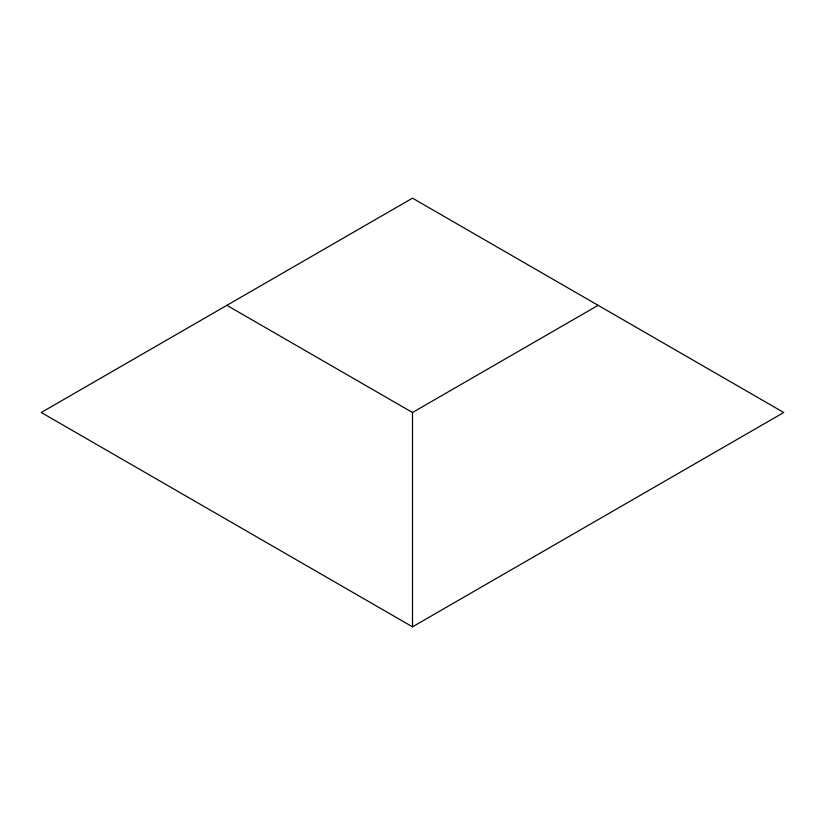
<?xml version="1.0" encoding="UTF-8"?>
<svg xmlns="http://www.w3.org/2000/svg" width="825" height="825" viewBox="0 0 825 825"><rect width="100%" height="100%" fill="white"/><g stroke="black" fill="none" stroke-linecap="round" stroke-linejoin="round"><path stroke-width="1.24" d="M226.875 305.332L412.5 412.5L598.125 305.332M412.5 626.835L783.75 412.5L412.5 198.165L41.25 412.5L412.5 626.835L412.5 412.5"/></g></svg>
